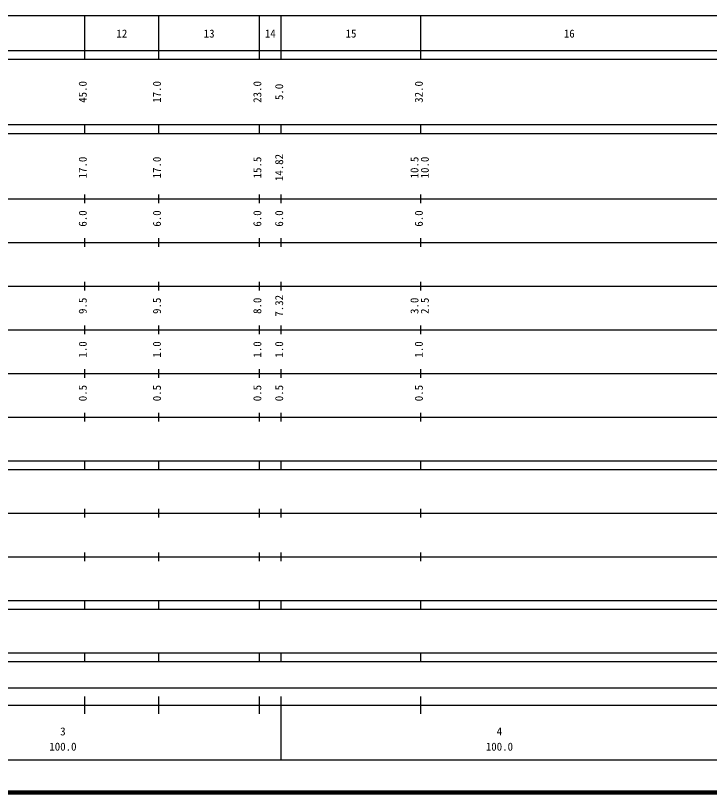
# Model space of a CAD drawing. Units: millimetres on the paper, enlarged 1000 times. Extents: x 40000 to 680000, y 20000 to 380000.
# Drawn here: x 307144 to 466122, y 20000 to 198000 of the extents above; entities that cross this region are included whole.
import ezdxf
from ezdxf.enums import TextEntityAlignment as Align

# ---------------------------------------------------------------- set-up
doc = ezdxf.new("R2010")
doc.units = ezdxf.units.MM
doc.header["$LTSCALE"] = 1000
doc.layers.add('M-TTL', color=2, linetype='Continuous', lineweight=140)
doc.layers.add('M-TTL-BAND', color=7, linetype='Continuous', lineweight=25)
doc.styles.add('ＭＳ ゴシック', font='')
doc.styles.get('ＭＳ ゴシック').set_extended_font_data('MS Gothic')

msp = doc.modelspace()

# ---------------------------------------------------------------- linework, layer by layer
at = {"layer": 'M-TTL'}
msp.add_line((40000, 20000), (680000, 20000), dxfattribs=at)
at = {"layer": 'M-TTL-BAND'}
for p, q in [((68000, 198000), (579000, 198000)), ((323000, 188000), (323000, 198000)), ((340000, 188000), (340000, 198000)), ((363000, 188000), (363000, 198000)), ((368000, 188000), (368000, 198000)), ((400000, 188000), (400000, 198000)), ((40000, 190000), (579000, 190000)), ((40000, 188000), (579000, 188000)), ((40000, 173000), (579000, 173000)), ((323000, 171000), (323000, 173000)), ((340000, 171000), (340000, 173000)), ((363000, 171000), (363000, 173000)), ((368000, 171000), (368000, 173000)), ((400000, 171000), (400000, 173000)), ((40000, 171000), (579000, 171000)), ((323000, 155000), (323000, 157000)), ((340000, 155000), (340000, 157000)), ((363000, 155000), (363000, 157000)), ((368000, 155000), (368000, 157000)), ((400000, 155000), (400000, 157000)), ((40000, 156000), (579000, 156000)), ((46000, 146000), (579000, 146000)), ((323000, 145000), (323000, 147000)), ((340000, 145000), (340000, 147000)), ((363000, 145000), (363000, 147000)), ((368000, 145000), (368000, 147000)), ((400000, 145000), (400000, 147000)), ((52000, 136000), (579000, 136000)), ((323000, 135000), (323000, 137000)), ((340000, 135000), (340000, 137000)), ((363000, 135000), (363000, 137000)), ((368000, 135000), (368000, 137000)), ((400000, 135000), (400000, 137000)), ((323000, 125000), (323000, 127000)), ((340000, 125000), (340000, 127000)), ((363000, 125000), (363000, 127000)), ((368000, 125000), (368000, 127000)), ((400000, 125000), (400000, 127000)), ((46000, 126000), (579000, 126000)), ((52000, 116000), (579000, 116000)), ((323000, 115000), (323000, 117000)), ((340000, 115000), (340000, 117000)), ((363000, 115000), (363000, 117000)), ((368000, 115000), (368000, 117000)), ((400000, 115000), (400000, 117000)), ((323000, 105000), (323000, 107000)), ((340000, 105000), (340000, 107000)), ((363000, 105000), (363000, 107000)), ((368000, 105000), (368000, 107000)), ((400000, 105000), (400000, 107000)), ((46000, 106000), (579000, 106000)), ((40000, 96000), (579000, 96000)), ((323000, 94000), (323000, 96000)), ((340000, 94000), (340000, 96000)), ((363000, 94000), (363000, 96000)), ((368000, 94000), (368000, 96000)), ((400000, 94000), (400000, 96000)), ((40000, 94000), (579000, 94000)), ((49000, 84000), (579000, 84000)), ((323000, 83000), (323000, 85000)), ((340000, 83000), (340000, 85000)), ((363000, 83000), (363000, 85000)), ((368000, 83000), (368000, 85000)), ((400000, 83000), (400000, 85000)), ((323000, 73000), (323000, 75000)), ((340000, 73000), (340000, 75000)), ((363000, 73000), (363000, 75000)), ((368000, 73000), (368000, 75000)), ((400000, 73000), (400000, 75000)), ((40000, 74000), (579000, 74000)), ((40000, 64000), (579000, 64000)), ((323000, 62000), (323000, 64000)), ((340000, 62000), (340000, 64000)), ((363000, 62000), (363000, 64000)), ((368000, 62000), (368000, 64000)), ((400000, 62000), (400000, 64000)), ((40000, 62000), (579000, 62000)), ((40000, 52000), (579000, 52000)), ((323000, 50000), (323000, 52000)), ((340000, 50000), (340000, 52000)), ((363000, 50000), (363000, 52000)), ((368000, 50000), (368000, 52000)), ((400000, 50000), (400000, 52000)), ((40000, 50000), (579000, 50000)), ((71000, 44000), (562000, 44000)), ((323000, 38000), (323000, 42000)), ((340000, 38000), (340000, 42000)), ((363000, 38000), (363000, 42000)), ((368000, 27500), (368000, 42000)), ((400000, 38000), (400000, 42000)), ((40000, 40000), (579000, 40000)), ((68000, 27500), (579000, 27500))]:
    msp.add_line(p, q, dxfattribs=at)

# ---------------------------------------------------------------- texts
at = {"layer": 'M-TTL-BAND', "style": 'ＭＳ ゴシック'}
for s, p in [('12', (331500, 192405)), ('13', (351500, 192405)), ('14', (365500, 192405)), ('15', (384000, 192405)), ('16', (434000, 192405)), ('3', (318000, 32523)), ('4', (418000, 32523)), ('100.0', (318000, 29033)), ('100.0', (418000, 29033))]:
    msp.add_text(s, height=1833, dxfattribs=at).set_placement(p, align=Align.BOTTOM_CENTER)
for s, p in [('45.0', (324000, 180500)), ('17.0', (341000, 180500)), ('23.0', (364000, 180500)), ('5.0', (369000, 180500)), ('32.0', (401000, 180500)), ('14.82', (369000, 163174)), ('17.0', (324000, 163174)), ('17.0', (341000, 163174)), ('15.5', (364000, 163174)), ('10.5', (400000, 163174)), ('10.0', (402370, 163174)), ('6.0', (324000, 151500)), ('6.0', (341000, 151500)), ('6.0', (364000, 151500)), ('6.0', (369000, 151500)), ('6.0', (401000, 151500)), ('7.32', (369000, 131500)), ('9.5', (324000, 131500)), ('9.5', (341000, 131500)), ('8.0', (364000, 131500)), ('3.0', (400000, 131500)), ('2.5', (402370, 131500)), ('1.0', (324000, 121500)), ('1.0', (341000, 121500)), ('1.0', (364000, 121500)), ('1.0', (369000, 121500)), ('1.0', (401000, 121500)), ('0.5', (324000, 111500)), ('0.5', (341000, 111500)), ('0.5', (364000, 111500)), ('0.5', (369000, 111500)), ('0.5', (401000, 111500))]:
    msp.add_text(s, height=1833, rotation=90, dxfattribs=at).set_placement(p, align=Align.BOTTOM_CENTER)

doc.saveas('drawing.dxf')
